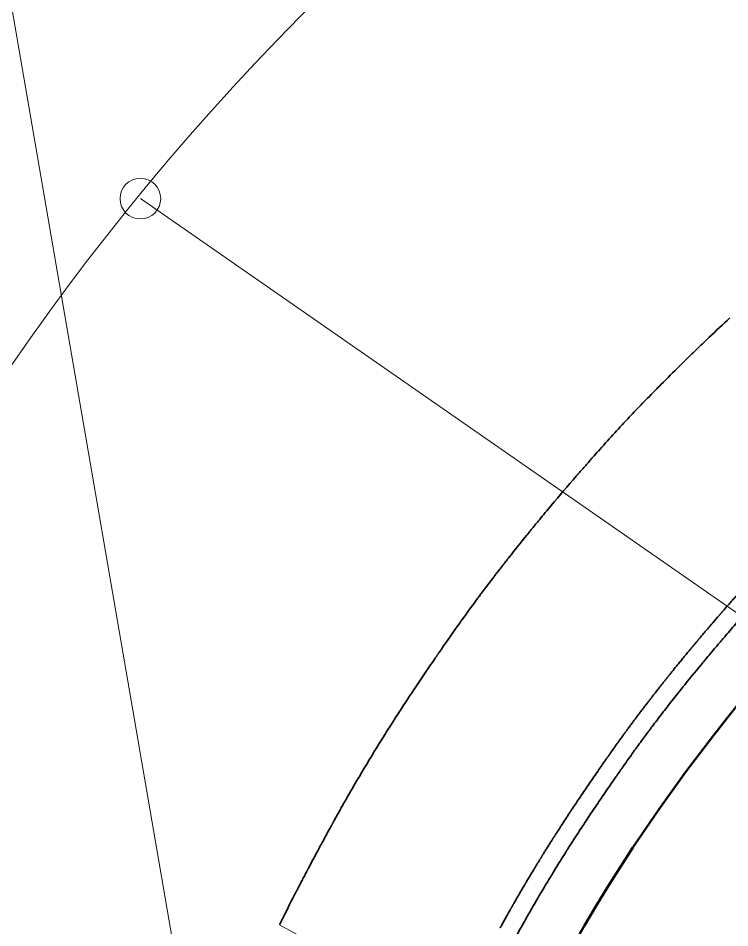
# Model space of a CAD drawing. Header units: metres. Extents: x 300 to 347, y 3 to 1186.
# Drawn here: x 310.892 to 311.591, y 1183.477 to 1184.371 of the extents above; entities that cross this region are included whole.
import ezdxf

# ---------------------------------------------------------------- set-up
doc = ezdxf.new("R2010")
doc.units = ezdxf.units.M
doc.linetypes.add('JacobsDash', pattern=[0.0045, 0.003, -0.0015])
for name, color, linetype, lineweight in [('A-DETL', 7, 'Continuous', 13), ('A-DETL-GENF', 7, 'Continuous', 9), ('A-FLOR', 7, 'Continuous', 50), ('A-FLOR-HDLN', 7, 'JacobsDash', 18), ('S-BEAM', 7, 'Continuous', 50)]:
    doc.layers.add(name, color=color, linetype=linetype, lineweight=lineweight)

# ---------------------------------------------------------------- blocks, each defined once
blk = doc.blocks.new('CS_DET_Rebar Tagging1 - Scale 20-7748757-DRG-2873183 - SOUTHERN BARRIER - PLAN')
at = {"layer": 'A-DETL-GENF', "lineweight": 13}
blk.add_line((0, 0), (0.735, 0), dxfattribs=at)
blk.add_circle((0, 0), 0.02, dxfattribs=at)

msp = doc.modelspace()

# ---------------------------------------------------------------- linework, layer by layer
at = {"layer": 'A-DETL', "color": 7, "lineweight": 9, "true_color": 0xffffff}
msp.add_line((311.31884, 1183.38748), (311.1489, 1183.48019), dxfattribs=at)
at = {"layer": 'A-DETL'}
msp.add_arc((312.93762, 1182.62033), 2.48945, 91.9407, 184.43735, dxfattribs=at)
at = {"layer": 'A-DETL', "lineweight": 50}
for centre, radius, start, end in [((312.92734, 1182.61369), 1.71344, 89.31845, 185.75048), ((312.93283, 1182.61274), 1.51779, 91.35378, 187.05766)]:
    msp.add_arc(centre, radius, start, end, dxfattribs=at)
at = {"layer": 'A-FLOR', "color": 252, "lineweight": 35, "true_color": 0x888888}
for points, knots in [([(311.56031, 1184.04698), (311.56393, 1184.05048), (311.5742, 1184.06033), (311.58457, 1184.07007), (311.59132, 1184.07633)], [-0.981398762, -0.981398762, -0.981398762, -0.981398762, -0.981, -0.980270744, -0.980270744, -0.980270744, -0.980270744]), ([(311.40426, 1183.8781), (311.4081, 1183.88275), (311.42003, 1183.89708), (311.43292, 1183.91212), (311.44195, 1183.92252), (311.44271, 1183.9234)], [-0.987478276, -0.987478276, -0.987478276, -0.987478276, -0.987, -0.986, -0.985908175, -0.985908175, -0.985908175, -0.985908175]), ([(311.37461, 1183.84134), (311.38028, 1183.84854), (311.38688, 1183.85679), (311.39354, 1183.865), (311.39442, 1183.86609)], [-0.9887263197, -0.9887263197, -0.9887263197, -0.9887263197, -0.988, -0.9878885113, -0.9878885113, -0.9878885113, -0.9878885113]), ([(311.64036, 1183.82366), (311.63903, 1183.82226), (311.63596, 1183.81897), (311.6293, 1183.81179), (311.62035, 1183.80195), (311.60944, 1183.78972), (311.60022, 1183.77921), (311.59273, 1183.77057), (311.58787, 1183.76494), (311.5849, 1183.76147), (311.58375, 1183.76014)], [0.983948088, 0.983948088, 0.983948088, 0.983948088, 0.984130859, 0.984375, 0.984863281, 0.985351562, 0.985839844, 0.986083984, 0.986328125, 0.986481596, 0.986481596, 0.986481596, 0.986481596]), ([(311.34358, 1183.80079), (311.34415, 1183.80156), (311.34894, 1183.80802), (311.35379, 1183.81444), (311.3581, 1183.82008)], [-0.9900756072, -0.9900756072, -0.9900756072, -0.9900756072, -0.99, -0.9894377785, -0.9894377785, -0.9894377785, -0.9894377785]), ([(311.58374, 1183.76012), (311.58125, 1183.75721), (311.57519, 1183.7501), (311.56914, 1183.74288), (311.56549, 1183.73848), (311.56533, 1183.7383)], [0.9864822963, 0.9864822963, 0.9864822963, 0.9864822963, 0.9868164062, 0.9873046875, 0.9873264958, 0.9873264958, 0.9873264958, 0.9873264958]), ([(311.53077, 1183.72406), (311.53091, 1183.72423), (311.53398, 1183.72807), (311.53708, 1183.7319), (311.54004, 1183.73555)], [-0.9883005259, -0.9883005259, -0.9883005259, -0.9883005259, -0.98828125, -0.9878673106, -0.9878673106, -0.9878673106, -0.9878673106]), ([(311.51789, 1183.70778), (311.51888, 1183.70904), (311.52214, 1183.7132), (311.52542, 1183.71735), (311.52771, 1183.72023)], [-0.9889122106, -0.9889122106, -0.9889122106, -0.9889122106, -0.9887695312, -0.9884447649, -0.9884447649, -0.9884447649, -0.9884447649]), ([(311.54731, 1183.71623), (311.54653, 1183.71527), (311.54232, 1183.71003), (311.53643, 1183.70261), (311.53136, 1183.69613), (311.52967, 1183.69396)], [0.9881713961, 0.9881713961, 0.9881713961, 0.9881713961, 0.98828125, 0.9887695312, 0.9890162964, 0.9890162964, 0.9890162964, 0.9890162964]), ([(311.52967, 1183.69396), (311.52802, 1183.69184), (311.52305, 1183.68544), (311.51748, 1183.67812), (311.51361, 1183.67297), (311.51287, 1183.67199)], [0.9890163527, 0.9890163527, 0.9890163527, 0.9890163527, 0.9892578125, 0.9897460938, 0.9898611966, 0.9898611966, 0.9898611966, 0.9898611966]), ([(311.21587, 1183.60604), (311.21733, 1183.6086), (311.22503, 1183.62195), (311.23947, 1183.64622), (311.25415, 1183.66984), (311.26231, 1183.6826), (311.26368, 1183.68473)], [-0.996237259, -0.996237259, -0.996237259, -0.996237259, -0.996, -0.995, -0.994, -0.99379931, -0.99379931, -0.99379931, -0.99379931]), ([(311.51286, 1183.67198), (311.51048, 1183.6688), (311.50515, 1183.66161), (311.49976, 1183.65417), (311.49673, 1183.64995)], [0.9898616105, 0.9898616105, 0.9898616105, 0.9898616105, 0.990234375, 0.9907060969, 0.9907060969, 0.9907060969, 0.9907060969]), ([(311.49672, 1183.64994), (311.49348, 1183.64542), (311.48801, 1183.63771), (311.48249, 1183.62981), (311.48025, 1183.62659)], [0.990706487, 0.990706487, 0.990706487, 0.990706487, 0.9912109375, 0.9915509972, 0.9915509972, 0.9915509972, 0.9915509972]), ([(311.45271, 1183.61795), (311.4528, 1183.61807), (311.45612, 1183.62294), (311.46197, 1183.63144), (311.46762, 1183.63957), (311.47003, 1183.64301)], [-0.9922004139, -0.9922004139, -0.9922004139, -0.9922004139, -0.9921875, -0.9916992188, -0.9913338542, -0.9913338542, -0.9913338542, -0.9913338542]), ([(311.48025, 1183.62658), (311.47927, 1183.62518), (311.47507, 1183.61912), (311.46753, 1183.60814), (311.45802, 1183.59414), (311.44889, 1183.58046), (311.44032, 1183.56736), (311.43487, 1183.55884), (311.43232, 1183.55482)], [0.991551314, 0.991551314, 0.991551314, 0.991551314, 0.991699219, 0.9921875, 0.992675781, 0.993164062, 0.993652344, 0.994085698, 0.994085698, 0.994085698, 0.994085698]), ([(311.43597, 1183.59311), (311.43842, 1183.5968), (311.44389, 1183.60498), (311.44955, 1183.61332), (311.4527, 1183.61793)], [-0.9930670346, -0.9930670346, -0.9930670346, -0.9930670346, -0.9926757812, -0.9922010497, -0.9922010497, -0.9922010497, -0.9922010497]), ([(311.17748, 1183.53585), (311.17973, 1183.54011), (311.18496, 1183.54994), (311.19225, 1183.5635), (311.19729, 1183.57276), (311.19937, 1183.57656)], [-0.99837937, -0.99837937, -0.99837937, -0.99837937, -0.998, -0.9975, -0.997148586, -0.997148586, -0.997148586, -0.997148586]), ([(311.4323, 1183.5548), (311.43198, 1183.5543), (311.42879, 1183.54925), (311.42385, 1183.54134), (311.41923, 1183.53381), (311.41747, 1183.53094)], [0.9940863053, 0.9940863053, 0.9940863053, 0.9940863053, 0.994140625, 0.9946289062, 0.9949305983, 0.9949305983, 0.9949305983, 0.9949305983]), ([(311.41747, 1183.53093), (311.41638, 1183.52915), (311.41247, 1183.52271), (311.40765, 1183.51466), (311.404, 1183.50847), (311.40306, 1183.50687)], [0.9949309168, 0.9949309168, 0.9949309168, 0.9949309168, 0.9951171875, 0.9956054688, 0.9957754986, 0.9957754986, 0.9957754986, 0.9957754986]), ([(311.37915, 1183.50103), (311.38027, 1183.50299), (311.38369, 1183.50895), (311.3872, 1183.51497), (311.38959, 1183.51902)], [-0.9963031579, -0.9963031579, -0.9963031579, -0.9963031579, -0.99609375, -0.9956680487, -0.9956680487, -0.9956680487, -0.9956680487]), ([(311.40306, 1183.50686), (311.40131, 1183.50388), (311.39672, 1183.49599), (311.39229, 1183.4882), (311.38953, 1183.48328)], [0.9957756528, 0.9957756528, 0.9957756528, 0.9957756528, 0.99609375, 0.9966203989, 0.9966203989, 0.9966203989, 0.9966203989]), ([(311.38951, 1183.48325), (311.38716, 1183.47906), (311.38225, 1183.47021), (311.37453, 1183.45604), (311.36777, 1183.44344), (311.36239, 1183.43332), (311.35842, 1183.4258), (311.35447, 1183.41824), (311.35111, 1183.41176), (311.34908, 1183.40781), (311.34836, 1183.40643)], [0.996621617, 0.996621617, 0.996621617, 0.996621617, 0.997070312, 0.997558594, 0.998046875, 0.998291016, 0.998535156, 0.998779297, 0.999023438, 0.9991551, 0.9991551, 0.9991551, 0.9991551])]:
    msp.add_open_spline(points, degree=3, knots=knots, dxfattribs=at)
for points in [[(311.52399, 1184.01118), (311.52989, 1184.01712), (311.53583, 1184.02303), (311.54179, 1184.02891)], [(311.45678, 1183.93945), (311.45857, 1183.94147), (311.46036, 1183.94349), (311.46215, 1183.9455)], [(311.5746, 1183.77679), (311.57667, 1183.7792), (311.57875, 1183.78162), (311.58084, 1183.78403)], [(311.30582, 1183.74774), (311.31166, 1183.7562), (311.31754, 1183.76464), (311.32349, 1183.77303)], [(311.56532, 1183.73828), (311.55928, 1183.73101), (311.55326, 1183.72364), (311.54732, 1183.71625)], [(311.1489, 1183.48019), (311.15406, 1183.4905), (311.15923, 1183.50071), (311.16443, 1183.51081)]]:
    msp.add_open_spline(points, degree=3, dxfattribs=at)
at = {"layer": 'A-FLOR-HDLN', "color": 252, "lineweight": 35, "true_color": 0x888888}
for points, knots in [([(311.54183, 1184.02894), (311.54256, 1184.02966), (311.54868, 1184.03569), (311.55483, 1184.04169), (311.56028, 1184.04695)], [-0.9820813098, -0.9820813098, -0.9820813098, -0.9820813098, -0.982, -0.9814000727, -0.9814000727, -0.9814000727, -0.9814000727]), ([(311.46218, 1183.94554), (311.47166, 1183.95617), (311.48975, 1183.97604), (311.51061, 1183.99765), (311.52172, 1184.00889), (311.52396, 1184.01115)], [-0.985129191, -0.985129191, -0.985129191, -0.985129191, -0.984, -0.983, -0.98274762, -0.98274762, -0.98274762, -0.98274762]), ([(311.35813, 1183.82012), (311.36147, 1183.82449), (311.36695, 1183.83158), (311.37248, 1183.83863), (311.37461, 1183.84134)], [-0.9894364675, -0.9894364675, -0.9894364675, -0.9894364675, -0.989, -0.9887263197, -0.9887263197, -0.9887263197, -0.9887263197]), ([(311.58088, 1183.78406), (311.58226, 1183.78565), (311.58739, 1183.79156), (311.59281, 1183.79774), (311.59683, 1183.80229), (311.59715, 1183.80266)], [-0.9860193624, -0.9860193624, -0.9860193624, -0.9860193624, -0.9858398438, -0.9853515625, -0.9853083922, -0.9853083922, -0.9853083922, -0.9853083922]), ([(311.55883, 1183.75827), (311.56017, 1183.75986), (311.56508, 1183.76568), (311.57034, 1183.77185), (311.57431, 1183.77646), (311.57456, 1183.77676)], [-0.9870000405, -0.9870000405, -0.9870000405, -0.9870000405, -0.9868164062, -0.986328125, -0.9862943608, -0.9862943608, -0.9862943608, -0.9862943608]), ([(311.54004, 1183.73555), (311.54408, 1183.7405), (311.55033, 1183.74811), (311.5566, 1183.75562), (311.55882, 1183.75825)], [-0.9878673106, -0.9878673106, -0.9878673106, -0.9878673106, -0.9873046875, -0.9870006899, -0.9870006899, -0.9870006899, -0.9870006899]), ([(311.26371, 1183.68478), (311.26915, 1183.69325), (311.28156, 1183.71221), (311.29574, 1183.7331), (311.30434, 1183.74559), (311.30579, 1183.7477)], [-0.993798, -0.993798, -0.993798, -0.993798, -0.993, -0.992, -0.991797617, -0.991797617, -0.991797617, -0.991797617]), ([(311.487, 1183.66686), (311.4885, 1183.66893), (311.49315, 1183.67531), (311.50089, 1183.68571), (311.50972, 1183.69728), (311.51546, 1183.70468), (311.51785, 1183.70774)], [-0.990467173, -0.990467173, -0.990467173, -0.990467173, -0.990234375, -0.989746094, -0.989257812, -0.98891369, -0.98891369, -0.98891369, -0.98891369]), ([(311.47003, 1183.64301), (311.47084, 1183.64417), (311.47653, 1183.65229), (311.48218, 1183.66022), (311.48699, 1183.66685)], [-0.9913337933, -0.9913337933, -0.9913337933, -0.9913337933, -0.9912109375, -0.9904675269, -0.9904675269, -0.9904675269, -0.9904675269]), ([(311.19939, 1183.5766), (311.20027, 1183.5782), (311.20412, 1183.5852), (311.20956, 1183.59498), (311.21423, 1183.60318), (311.21584, 1183.606)], [-0.9971472502, -0.9971472502, -0.9971472502, -0.9971472502, -0.997, -0.9965, -0.9962385844, -0.9962385844, -0.9962385844, -0.9962385844]), ([(311.42009, 1183.56872), (311.42177, 1183.57135), (311.42639, 1183.57855), (311.43171, 1183.58668), (311.43536, 1183.59219), (311.43596, 1183.5931)], [-0.9939332994, -0.9939332994, -0.9939332994, -0.9939332994, -0.9936523438, -0.9931640625, -0.9930674144, -0.9930674144, -0.9930674144, -0.9930674144]), ([(311.40467, 1183.54408), (311.40568, 1183.54572), (311.40957, 1183.55204), (311.4147, 1183.56025), (311.41884, 1183.56677), (311.42008, 1183.56871)], [-0.9947994546, -0.9947994546, -0.9947994546, -0.9947994546, -0.9946289062, -0.994140625, -0.9939336553, -0.9939336553, -0.9939336553, -0.9939336553]), ([(311.38961, 1183.51906), (311.38996, 1183.51964), (311.39306, 1183.52489), (311.39805, 1183.53323), (311.40279, 1183.541), (311.40466, 1183.54405)], [-0.9956668966, -0.9956668966, -0.9956668966, -0.9956668966, -0.9956054688, -0.9951171875, -0.994800276, -0.994800276, -0.994800276, -0.994800276]), ([(311.16446, 1183.51085), (311.16513, 1183.51216), (311.16875, 1183.51918), (311.17308, 1183.52749), (311.17675, 1183.53446), (311.17746, 1183.5358)], [-0.9991146934, -0.9991146934, -0.9991146934, -0.9991146934, -0.999, -0.9985, -0.998380675, -0.998380675, -0.998380675, -0.998380675]), ([(311.3658, 1183.47713), (311.36616, 1183.4778), (311.36942, 1183.48373), (311.37261, 1183.48948), (311.37546, 1183.49453)], [-0.9971382055, -0.9971382055, -0.9971382055, -0.9971382055, -0.9970703125, -0.9965335173, -0.9965335173, -0.9965335173, -0.9965335173])]:
    msp.add_open_spline(points, degree=3, knots=knots, dxfattribs=at)
for points in [[(311.44274, 1183.92344), (311.4474, 1183.92879), (311.45208, 1183.93413), (311.45678, 1183.93945)], [(311.39446, 1183.86613), (311.3977, 1183.87012), (311.40096, 1183.8741), (311.40423, 1183.87806)], [(311.32349, 1183.77303), (311.33009, 1183.78234), (311.33677, 1183.79159), (311.34355, 1183.80075)], [(311.52774, 1183.72027), (311.52874, 1183.72152), (311.52974, 1183.72277), (311.53074, 1183.72402)], [(311.37548, 1183.49456), (311.37669, 1183.49671), (311.3779, 1183.49885), (311.37912, 1183.50098)]]:
    msp.add_open_spline(points, degree=3, dxfattribs=at)
at = {"layer": 'S-BEAM', "color": 9, "lineweight": 13, "true_color": 0xc0c0c0}
msp.add_line((310.60897, 1185.98939), (311.0724, 1183.29972), dxfattribs=at)

# ---------------------------------------------------------------- block references
at = {"layer": 'A-DETL-GENF', "rotation": 325.2017517269852}
msp.add_blockref('CS_DET_Rebar Tagging1 - Scale 20-7748757-DRG-2873183 - SOUTHERN BARRIER - PLAN', (311.01225, 1184.19362), dxfattribs=at)

doc.saveas('drawing.dxf')
